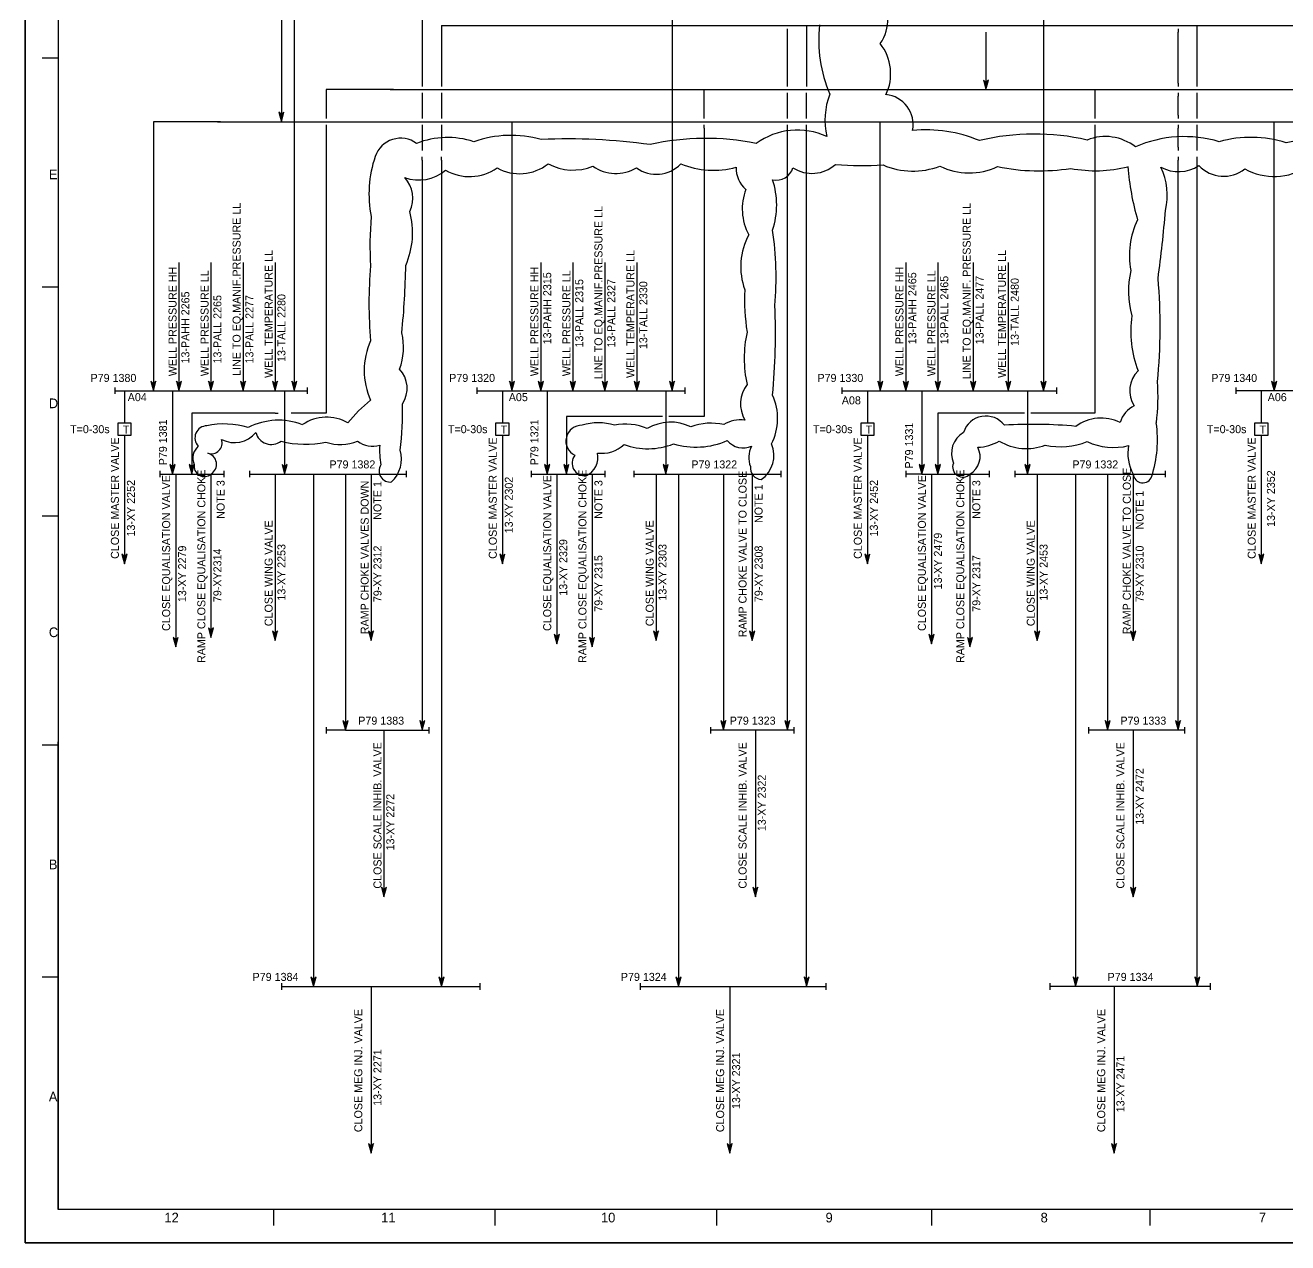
# Model space of a CAD drawing. Extents: x 0 to 841, y 0 to 594.
# Drawn here: x 0 to 394.3, y 0 to 380.1 of the extents above; entities that cross this region are included whole.
import ezdxf

# ---------------------------------------------------------------- set-up
doc = ezdxf.new("R2010")
doc.units = 0
for name, color, linetype in [('01-LIN-025-A', 7, 'Continuous'), ('1', 7, 'Continuous'), ('12', 7, 'Continuous'), ('34', 7, 'Continuous'), ('9', 7, 'Continuous')]:
    doc.layers.add(name, color=color, linetype=linetype)

msp = doc.modelspace()

# ---------------------------------------------------------------- linework, layer by layer
at = {"layer": '01-LIN-025-A'}
for centre, radius, start, end in [((256.04, 381.89), 13.3, 325.5755, 38.2857), ((289.5, 375.29), 41.73, 173.2287, 203.5571), ((255.08, 364.98), 15.18, 334.4648, 38.2156), ((271.96, 350.57), 22.22, 158.7605, 193.6114), ((267.92, 349.12), 9.36, 348.6893, 84.7589), ((241.12, 325.39), 21.99, 65.1174, 125.8498), ((281.17, 303.88), 43.59, 67.3011, 95.3525), ((117.25, 336.4), 8.43, 53.9867, 160.9893), ((131.87, 318.88), 26.19, 71.7313, 111.6714), ((151.74, 310.66), 35.08, 74.4416, 109.4088), ((169.33, 155.74), 188.89, 82.1488, 92.4836), ((212.53, 264.73), 80.05, 78.6788, 102.5468), ((315.18, 273.12), 73.03, 76.9879, 103.6152), ((337.29, 330.06), 15.31, 52.2029, 111.7257), ((361.96, 306.88), 38.45, 73.5217, 113.4381), ((382.73, 309.03), 36.09, 72.2032, 105.8547), ((408.37, 274), 70.92, 81.3173, 101.8873), ((143.21, 327.48), 35.88, 161.029, 191.4146), ((138.74, 347.64), 14.79, 239.482, 305.5517), ((154.39, 348.01), 14.27, 240.3922, 308.5026), ((171.01, 351.22), 16.33, 241.7119, 292.4909), ((184.48, 346.21), 12.39, 234.3736, 301.1641), ((197.09, 344.04), 10.47, 233.6632, 316.5932), ((214.94, 362.01), 27.17, 247.8453, 285.1476), ((230.3, 335.27), 8.27, 176.4518, 230.6528), ((234.54, 337.21), 5.45, 257.6529, 342.86), ((245.68, 344.9), 11.03, 237.4443, 311.7036), ((261.72, 442.1), 105.79, 265.2877, 273.3482), ((277.18, 358.11), 23.54, 246.7583, 290.9502), ((294.81, 354.99), 20.98, 243.9524, 294.9242), ((316.54, 398.76), 64.11, 258.4064, 278.9292), ((334.23, 375.92), 41.23, 259.1725, 284.2302), ((422.39, 341.48), 78.22, 184.0456, 196.4568), ((360.12, 346.02), 11.62, 241.8375, 303.2901), ((337.1, 327.13), 19.55, 345.7698, 26.2483), ((374.24, 343.51), 10.57, 222.8957, 308.6315), ((390.06, 352.33), 19.41, 241.6263, 302.5013), ((122.91, 344.53), 12.73, 249.6556, 310.814), ((111.64, 326.14), 9.41, 333.7476, 43.3139), ((209.87, 324.01), 24.79, 341.4726, 18.5274), ((240.85, 322.76), 16.94, 158.8203, 208.3323), ((208.67, 311.52), 101.02, 174.9693, 183.7137), ((95.58, 315.32), 25.38, 336.3853, 15.1863), ((9.86, 349.09), 347.23, 352.0539, 355.5802), ((137.73, 301.47), 96.76, 354.7314, 8.7139), ((369.97, 308.25), 25.16, 153.9036, 190.7385), ((244.5, 304.75), 21.07, 151.759, 199.9858), ((232.55, 293.3), 125.23, 174.6467, 185.3533), ((-138.11, 309.7), 256.99, 354.2805, 358.9866), ((372.5, 297.16), 27.99, 166.7753, 196.0888), ((183.75, 285.91), 170.67, 354.2691, 5.1013), ((288.12, 294.27), 63.5, 177.0439, 189.0619), ((38.73, 283.54), 195.56, 354.4476, 2.652), ((378.73, 284.46), 33.48, 171.5155, 201.4241), ((98.74, 279.58), 19.39, 339.4042, 13.4431), ((261.98, 276.12), 37.47, 167.4477, 192.5523), ((128.34, 272.32), 22.49, 155.59, 204.41), ((110.62, 266.81), 8.65, 325.8999, 43.4719), ((353.48, 266), 8.6, 133.5965, 213.5203), ((290.44, 264.13), 63.31, 352.5712, 4.2901), ((233.59, 261.86), 10.21, 143.1972, 209.5369), ((217.67, 257.37), 17.3, 332.5508, 24.7848), ((135.3, 228.51), 44.1, 128.4802, 141.5198), ((28.51, 259.04), 89.31, 352.5404, 1.8742), ((349.99, 253.62), 8.48, 115.6676, 162.8052), ((79.13, 235.77), 21.02, 69.1062, 116.8567), ((94.12, 244.55), 13.2, 59.6764, 124.6188), ((223.42, 246.88), 10.03, 82.6827, 121.7182), ((299.97, 250.8), 7.31, 37.3859, 162.4651), ((336.03, 243.85), 13.6, 64.4881, 125.7682), ((56.76, 251.3), 3.76, 90.8575, 223.9027), ((62.12, 229.4), 26.23, 73.3725, 101.9209), ((65.34, 258.33), 8.54, 241.8343, 321.3152), ((76.85, 254.26), 5.01, 194.545, 307.4282), ((173.77, 250.29), 4.94, 88.5866, 243.8502), ((178.94, 238.63), 17.36, 73.1049, 106.8951), ((187.45, 238.57), 17.02, 66.4437, 101.744), ((201.55, 242.05), 14.15, 63.4247, 121.0377), ((214.17, 238.37), 17.5, 76.8425, 111.0479), ((296.92, 246.38), 7.69, 120.6673, 203.0347), ((314.67, 112.83), 142.68, 84.6071, 93.5742), ((316.11, 250.72), 37.47, 342.2605, 8.0105), ((57.1, 245.03), 4.76, 129.8803, 205.3129), ((58.06, 249.75), 3.42, 251.9139, 18.1102), ((87.63, 279.25), 29.98, 255.0587, 282.0409), ((98.36, 263.56), 14.35, 251.8205, 292.2703), ((108.41, 256.17), 7.49, 231.8955, 287.7535), ((135.66, 247.36), 25.02, 176.1455, 190.3955), ((180.06, 256.58), 10.12, 262.126, 313.2749), ((194.46, 269.62), 21.72, 249.8942, 291.4229), ((209.35, 272.97), 24.58, 253.5654, 293.6624), ((224.21, 254.69), 6.55, 220.2785, 293.5377), ((233.49, 245.12), 7.56, 151.8337, 201.8066), ((224.66, 245.75), 9.12, 304.5544, 23.5548), ((296.71, 263.51), 15.19, 272.8198, 299.4689), ((312.64, 264.49), 16.54, 239.2667, 290.8548), ((323.36, 270.73), 22.22, 257.4339, 291.8371), ((339.86, 268.01), 19.71, 245.292, 283.7533), ((357.24, 246.4), 12.93, 168.9994, 209.6445), ((56.18, 243.05), 3.55, 300.8186, 76.6737), ((107.59, 244.67), 9.88, 313.7186, 16.2912), ((174.73, 243.43), 3.97, 142.3154, 275.7939), ((172.71, 245.12), 6.14, 293.2815, 13.5884), ((292.01, 245.41), 6.18, 298.9187, 28.2203), ((55.89, 242.36), 3.16, 168.232, 311.8047), ((113.93, 240.94), 3.45, 146.5511, 278.1438), ((230.17, 241.94), 3.71, 174.2605, 264.8588), ((292.75, 242.19), 3.14, 157.766, 315.8033), ((348.97, 240.2), 2.97, 183.7843, 342.5326)]:
    msp.add_arc(centre, radius, start, end, dxfattribs=at)
at = {"layer": '1'}
for p, q in [((10.33, 582.23), (10.33, 10.38)), ((10.33, 369.8), (5.32, 369.8)), ((10.33, 298.32), (5.32, 298.32)), ((10.33, 226.84), (5.32, 226.84)), ((10.33, 155.36), (5.32, 155.36)), ((10.33, 10.38), (10.33, 156.36)), ((10.33, 82.87), (5.32, 82.87)), ((648.95, 10.38), (10.33, 10.38)), ((77.49, 10.38), (77.49, 5.35)), ((146.65, 10.38), (146.65, 5.35)), ((215.82, 10.38), (215.82, 5.35)), ((282.98, 10.38), (282.98, 5.35)), ((351.14, 10.38), (351.14, 5.35))]:
    msp.add_line(p, q, dxfattribs=at)
at = {"layer": '12'}
for p, q in [((80, 520), (80, 350)), ((84, 410), (84, 266)), ((202, 410), (202, 266)), ((318, 410), (318, 266)), ((124, 400), (124, 362)), ((130, 380), (752, 380)), ((130, 380), (130, 362)), ((238, 361), (238, 379)), ((244, 380), (244, 361)), ((360, 379), (360, 378)), ((366, 361), (366, 380)), ((300, 378), (300, 360)), ((360, 362), (360, 378)), ((115, 360), (94, 360)), ((94, 360), (94, 352)), ((114, 360), (238, 360)), ((124, 362), (124, 361)), ((124, 359), (124, 358)), ((130, 362), (130, 361)), ((130, 359), (130, 358)), ((212, 351), (212, 360)), ((238, 360), (412, 360)), ((238, 351), (238, 359)), ((244, 351), (244, 359)), ((334, 360), (334, 352)), ((360, 362), (360, 361)), ((360, 359), (360, 358)), ((366, 351), (366, 359)), ((124, 358), (124, 352)), ((130, 358), (130, 352)), ((360, 352), (360, 358)), ((94, 352), (94, 351)), ((124, 352), (124, 351)), ((130, 352), (130, 351)), ((334, 352), (334, 351)), ((360, 352), (360, 351)), ((40, 350), (40, 266)), ((61, 350), (40, 350)), ((60, 350), (390, 350)), ((94, 349), (94, 348)), ((94, 348), (94, 259)), ((124, 349), (124, 348)), ((124, 348), (124, 342)), ((130, 349), (130, 348)), ((130, 348), (130, 342)), ((152, 350), (152, 266)), ((212, 348), (212, 349)), ((212, 348), (212, 258)), ((238, 333), (238, 349)), ((244, 334), (244, 349)), ((267, 266), (267, 350)), ((334, 349), (334, 259)), ((360, 349), (360, 348)), ((360, 342), (360, 348)), ((366, 341), (366, 349)), ((389, 350), (389, 350)), ((390, 266), (390, 350)), ((390, 350), (473, 350)), ((124, 342), (124, 341)), ((130, 342), (130, 341)), ((360, 342), (360, 341)), ((124, 338), (124, 339)), ((124, 338), (124, 280)), ((130, 338), (130, 339)), ((130, 338), (130, 88)), ((360, 339), (360, 338)), ((360, 328), (360, 338)), ((366, 327), (366, 339)), ((238, 160), (238, 334)), ((244, 80), (244, 335)), ((360, 160), (360, 328)), ((366, 169), (366, 327)), ((48, 306), (48, 266)), ((58, 306), (58, 266)), ((68, 306), (68, 266)), ((78, 306), (78, 266)), ((161, 306), (161, 266)), ((171, 306), (171, 266)), ((181, 306), (181, 266)), ((191, 306), (191, 266)), ((275, 306), (275, 266)), ((285, 306), (285, 266)), ((296, 306), (296, 266)), ((307, 306), (307, 266)), ((40, 289), (40, 289)), ((124, 280), (124, 160)), ((28, 267), (28, 265)), ((28, 266), (81, 266)), ((31, 266), (31, 256)), ((46, 266), (46, 240)), ((80, 266), (88, 266)), ((81, 266), (81, 240)), ((88, 267), (88, 265)), ((141, 267), (141, 265)), ((141, 266), (197, 266)), ((149, 266), (149, 256)), ((163, 266), (163, 240)), ((196, 266), (206, 266)), ((200, 266), (200, 240)), ((206, 267), (206, 265)), ((255, 267), (255, 265)), ((255, 266), (311, 266)), ((263, 266), (263, 256)), ((280, 266), (280, 240)), ((299, 266), (299, 266)), ((311, 266), (322, 266)), ((313, 266), (313, 240)), ((322, 267), (322, 265)), ((378, 267), (378, 265)), ((380, 266), (378, 266)), ((436, 266), (379, 266)), ((386, 266), (386, 256)), ((56, 259), (52, 259)), ((52, 259), (52, 240)), ((78, 259), (56, 259)), ((78, 259), (79, 259)), ((94, 259), (83, 259)), ((169, 258), (169, 240)), ((173, 258), (169, 258)), ((199, 258), (173, 258)), ((212, 258), (201, 258)), ((285, 259), (285, 240)), ((291, 259), (285, 259)), ((298, 259), (291, 259)), ((312, 259), (298, 259)), ((334, 259), (314, 259)), ((29, 256), (33, 256)), ((29, 252), (29, 256)), ((33, 256), (33, 252)), ((147, 256), (151, 256)), ((147, 252), (147, 256)), ((151, 256), (151, 252)), ((261, 256), (265, 256)), ((261, 252), (261, 256)), ((265, 256), (265, 252)), ((384, 256), (388, 256)), ((384, 252), (384, 256)), ((388, 256), (388, 252)), ((33, 252), (29, 252)), ((31, 252), (31, 212)), ((151, 252), (147, 252)), ((149, 252), (149, 212)), ((265, 252), (261, 252)), ((263, 252), (263, 212)), ((388, 252), (384, 252)), ((386, 252), (386, 212)), ((42, 241), (42, 239)), ((58, 241), (58, 241)), ((62, 241), (62, 239)), ((70, 241), (70, 239)), ((119, 241), (119, 239)), ((158, 241), (158, 239)), ((181, 241), (181, 239)), ((190, 241), (190, 239)), ((236, 241), (236, 239)), ((275, 241), (275, 239)), ((301, 241), (301, 239)), ((309, 241), (309, 239)), ((356, 241), (356, 239)), ((42, 240), (62, 240)), ((47, 240), (47, 186)), ((52, 240), (52, 240)), ((57, 240), (57, 240)), ((58, 240), (58, 193)), ((70, 240), (119, 240)), ((78, 240), (78, 188)), ((90, 240), (90, 80)), ((100, 240), (100, 160)), ((108, 240), (108, 188)), ((158, 240), (181, 240)), ((166, 240), (166, 187)), ((177, 240), (177, 186)), ((190, 240), (236, 240)), ((197, 240), (197, 188)), ((204, 240), (204, 80)), ((218, 240), (218, 160)), ((227, 240), (227, 188)), ((280, 240), (275, 240)), ((280, 240), (301, 240)), ((283, 240), (283, 187)), ((295, 240), (295, 186)), ((309, 240), (356, 240)), ((316, 240), (316, 188)), ((328, 240), (328, 80)), ((338, 240), (338, 160)), ((346, 240), (346, 188)), ((59, 229), (59, 229)), ((58, 193), (58, 189)), ((366, 80), (366, 171)), ((94, 161), (94, 159)), ((100, 160), (94, 160)), ((100, 160), (126, 160)), ((112, 160), (112, 108)), ((126, 161), (126, 159)), ((214, 161), (214, 159)), ((240, 160), (214, 160)), ((228, 160), (228, 108)), ((240, 161), (240, 159)), ((332, 161), (332, 159)), ((362, 160), (332, 160)), ((346, 160), (346, 108)), ((362, 161), (362, 159)), ((130, 88), (130, 80)), ((80, 81), (80, 79)), ((80, 80), (142, 80)), ((108, 80), (108, 28)), ((142, 81), (142, 79)), ((192, 81), (192, 79)), ((192, 80), (250, 80)), ((220, 80), (220, 28)), ((250, 81), (250, 79)), ((320, 81), (320, 79)), ((370, 80), (320, 80)), ((340, 80), (340, 28)), ((370, 81), (370, 79))]:
    msp.add_line(p, q, dxfattribs=at)
msp.add_lwpolyline([(0, 594), (841, 594), (841, 0), (0, 0)], close=True, dxfattribs=at)
at = {"layer": '34'}
for p, q in [((300, 362.2), (299.2, 363)), ((299.2, 363), (300, 360)), ((300, 360), (300.8, 363)), ((300.8, 363), (300, 362.2)), ((300, 362), (299.4, 362.6)), ((299.4, 362.6), (300, 360.4)), ((300, 361.8), (299.6, 362.2)), ((299.6, 362.2), (300, 360.8)), ((300, 361.6), (299.8, 361.8)), ((299.8, 361.8), (300, 361.2)), ((300, 360.4), (300.6, 362.6)), ((300.6, 362.6), (300, 362)), ((300, 360.8), (300.4, 362.2)), ((300.4, 362.2), (300, 361.8)), ((300, 361.2), (300.2, 361.8)), ((300.2, 361.8), (300, 361.6)), ((80, 352.2), (79.2, 353)), ((79.2, 353), (80, 350)), ((80, 352), (79.4, 352.6)), ((79.4, 352.6), (80, 350.4)), ((80, 351.8), (79.6, 352.2)), ((79.6, 352.2), (80, 350.8)), ((80, 351.6), (79.8, 351.8)), ((79.8, 351.8), (80, 351.2)), ((80, 350), (80.8, 353)), ((80.8, 353), (80, 352.2)), ((80, 350.4), (80.6, 352.6)), ((80.6, 352.6), (80, 352)), ((80, 350.8), (80.4, 352.2)), ((80.4, 352.2), (80, 351.8)), ((80, 351.2), (80.2, 351.8)), ((80.2, 351.8), (80, 351.6)), ((40, 268.2), (39.2, 269)), ((39.2, 269), (40, 266)), ((40, 268), (39.4, 268.6)), ((39.4, 268.6), (40, 266.4)), ((40, 267.8), (39.6, 268.2)), ((39.6, 268.2), (40, 266.8)), ((40, 266), (40.8, 269)), ((40.8, 269), (40, 268.2)), ((40, 266.4), (40.6, 268.6)), ((40.6, 268.6), (40, 268)), ((40, 266.8), (40.4, 268.2)), ((40.4, 268.2), (40, 267.8)), ((48, 268.2), (47.2, 269)), ((47.2, 269), (48, 266)), ((48, 268), (47.4, 268.6)), ((47.4, 268.6), (48, 266.4)), ((48, 267.8), (47.6, 268.2)), ((47.6, 268.2), (48, 266.8)), ((48, 266), (48.8, 269)), ((48.8, 269), (48, 268.2)), ((48, 266.4), (48.6, 268.6)), ((48.6, 268.6), (48, 268)), ((48, 266.8), (48.4, 268.2)), ((48.4, 268.2), (48, 267.8)), ((58, 268.2), (57.2, 269)), ((57.2, 269), (58, 266)), ((58, 268), (57.4, 268.6)), ((57.4, 268.6), (58, 266.4)), ((58, 267.8), (57.6, 268.2)), ((57.6, 268.2), (58, 266.8)), ((58, 266), (58.8, 269)), ((58.8, 269), (58, 268.2)), ((58, 266.4), (58.6, 268.6)), ((58.6, 268.6), (58, 268)), ((58, 266.8), (58.4, 268.2)), ((58.4, 268.2), (58, 267.8)), ((68, 268.2), (67.2, 269)), ((67.2, 269), (68, 266)), ((68, 268), (67.4, 268.6)), ((67.4, 268.6), (68, 266.4)), ((68, 267.8), (67.6, 268.2)), ((67.6, 268.2), (68, 266.8)), ((68, 266), (68.8, 269)), ((68.8, 269), (68, 268.2)), ((68, 266.4), (68.6, 268.6)), ((68.6, 268.6), (68, 268)), ((68, 266.8), (68.4, 268.2)), ((68.4, 268.2), (68, 267.8)), ((78, 268.2), (77.2, 269)), ((77.2, 269), (78, 266)), ((78, 268), (77.4, 268.6)), ((77.4, 268.6), (78, 266.4)), ((78, 267.8), (77.6, 268.2)), ((77.6, 268.2), (78, 266.8)), ((78, 266), (78.8, 269)), ((78.8, 269), (78, 268.2)), ((78, 266.4), (78.6, 268.6)), ((78.6, 268.6), (78, 268)), ((78, 266.8), (78.4, 268.2)), ((78.4, 268.2), (78, 267.8)), ((84, 268.2), (83.2, 269)), ((83.2, 269), (84, 266)), ((84, 268), (83.4, 268.6)), ((83.4, 268.6), (84, 266.4)), ((84, 267.8), (83.6, 268.2)), ((83.6, 268.2), (84, 266.8)), ((84, 266), (84.8, 269)), ((84.8, 269), (84, 268.2)), ((84, 266.4), (84.6, 268.6)), ((84.6, 268.6), (84, 268)), ((84, 266.8), (84.4, 268.2)), ((84.4, 268.2), (84, 267.8)), ((152, 268.2), (151.2, 269)), ((151.2, 269), (152, 266)), ((152, 268), (151.4, 268.6)), ((151.4, 268.6), (152, 266.4)), ((152, 267.8), (151.6, 268.2)), ((151.6, 268.2), (152, 266.8)), ((152, 266), (152.8, 269)), ((152.8, 269), (152, 268.2)), ((152, 266.4), (152.6, 268.6)), ((152.6, 268.6), (152, 268)), ((152, 266.8), (152.4, 268.2)), ((152.4, 268.2), (152, 267.8)), ((161, 268.2), (160.2, 269)), ((160.2, 269), (161, 266)), ((161, 268), (160.4, 268.6)), ((160.4, 268.6), (161, 266.4)), ((161, 267.8), (160.6, 268.2)), ((160.6, 268.2), (161, 266.8)), ((161, 266), (161.8, 269)), ((161.8, 269), (161, 268.2)), ((161, 266.4), (161.6, 268.6)), ((161.6, 268.6), (161, 268)), ((161, 266.8), (161.4, 268.2)), ((161.4, 268.2), (161, 267.8)), ((171, 268.2), (170.2, 269)), ((170.2, 269), (171, 266)), ((171, 268), (170.4, 268.6)), ((170.4, 268.6), (171, 266.4)), ((171, 267.8), (170.6, 268.2)), ((170.6, 268.2), (171, 266.8)), ((171, 266), (171.8, 269)), ((171.8, 269), (171, 268.2)), ((171, 266.4), (171.6, 268.6)), ((171.6, 268.6), (171, 268)), ((171, 266.8), (171.4, 268.2)), ((171.4, 268.2), (171, 267.8)), ((181, 268.2), (180.2, 269)), ((180.2, 269), (181, 266)), ((181, 268), (180.4, 268.6)), ((180.4, 268.6), (181, 266.4)), ((181, 267.8), (180.6, 268.2)), ((180.6, 268.2), (181, 266.8)), ((181, 266), (181.8, 269)), ((181.8, 269), (181, 268.2)), ((181, 266.4), (181.6, 268.6)), ((181.6, 268.6), (181, 268)), ((181, 266.8), (181.4, 268.2)), ((181.4, 268.2), (181, 267.8)), ((191, 268.2), (190.2, 269)), ((190.2, 269), (191, 266)), ((191, 268), (190.4, 268.6)), ((190.4, 268.6), (191, 266.4)), ((191, 267.8), (190.6, 268.2)), ((190.6, 268.2), (191, 266.8)), ((191, 266), (191.8, 269)), ((191.8, 269), (191, 268.2)), ((191, 266.4), (191.6, 268.6)), ((191.6, 268.6), (191, 268)), ((191, 266.8), (191.4, 268.2)), ((191.4, 268.2), (191, 267.8)), ((202, 268.2), (201.2, 269)), ((201.2, 269), (202, 266)), ((202, 268), (201.4, 268.6)), ((201.4, 268.6), (202, 266.4)), ((202, 267.8), (201.6, 268.2)), ((201.6, 268.2), (202, 266.8)), ((202, 266), (202.8, 269)), ((202.8, 269), (202, 268.2)), ((202, 266.4), (202.6, 268.6)), ((202.6, 268.6), (202, 268)), ((202, 266.8), (202.4, 268.2)), ((202.4, 268.2), (202, 267.8)), ((267, 268.2), (266.2, 269)), ((266.2, 269), (267, 266)), ((267, 268), (266.4, 268.6)), ((266.4, 268.6), (267, 266.4)), ((267, 267.8), (266.6, 268.2)), ((266.6, 268.2), (267, 266.8)), ((267, 266), (267.8, 269)), ((267.8, 269), (267, 268.2)), ((267, 266.4), (267.6, 268.6)), ((267.6, 268.6), (267, 268)), ((267, 266.8), (267.4, 268.2)), ((267.4, 268.2), (267, 267.8)), ((275, 268.2), (274.2, 269)), ((274.2, 269), (275, 266)), ((275, 268), (274.4, 268.6)), ((274.4, 268.6), (275, 266.4)), ((275, 267.8), (274.6, 268.2)), ((274.6, 268.2), (275, 266.8)), ((275, 266), (275.8, 269)), ((275.8, 269), (275, 268.2)), ((275, 266.4), (275.6, 268.6)), ((275.6, 268.6), (275, 268)), ((275, 266.8), (275.4, 268.2)), ((275.4, 268.2), (275, 267.8)), ((285, 268.2), (284.2, 269)), ((284.2, 269), (285, 266)), ((285, 268), (284.4, 268.6)), ((284.4, 268.6), (285, 266.4)), ((285, 267.8), (284.6, 268.2)), ((284.6, 268.2), (285, 266.8)), ((285, 266), (285.8, 269)), ((285.8, 269), (285, 268.2)), ((285, 266.4), (285.6, 268.6)), ((285.6, 268.6), (285, 268)), ((285, 266.8), (285.4, 268.2)), ((285.4, 268.2), (285, 267.8)), ((296, 268.2), (295.2, 269)), ((295.2, 269), (296, 266)), ((296, 268), (295.4, 268.6)), ((295.4, 268.6), (296, 266.4)), ((296, 267.8), (295.6, 268.2)), ((295.6, 268.2), (296, 266.8)), ((296, 266), (296.8, 269)), ((296.8, 269), (296, 268.2)), ((296, 266.4), (296.6, 268.6)), ((296.6, 268.6), (296, 268)), ((296, 266.8), (296.4, 268.2)), ((296.4, 268.2), (296, 267.8)), ((307, 268.2), (306.2, 269)), ((306.2, 269), (307, 266)), ((307, 268), (306.4, 268.6)), ((306.4, 268.6), (307, 266.4)), ((307, 267.8), (306.6, 268.2)), ((306.6, 268.2), (307, 266.8)), ((307, 266), (307.8, 269)), ((307.8, 269), (307, 268.2)), ((307, 266.4), (307.6, 268.6)), ((307.6, 268.6), (307, 268)), ((307, 266.8), (307.4, 268.2)), ((307.4, 268.2), (307, 267.8)), ((318, 268.2), (317.2, 269)), ((317.2, 269), (318, 266)), ((318, 268), (317.4, 268.6)), ((317.4, 268.6), (318, 266.4)), ((318, 267.8), (317.6, 268.2)), ((317.6, 268.2), (318, 266.8)), ((318, 266), (318.8, 269)), ((318.8, 269), (318, 268.2)), ((318, 266.4), (318.6, 268.6)), ((318.6, 268.6), (318, 268)), ((318, 266.8), (318.4, 268.2)), ((318.4, 268.2), (318, 267.8)), ((390, 268.2), (389.2, 269)), ((389.2, 269), (390, 266)), ((390, 268), (389.4, 268.6)), ((389.4, 268.6), (390, 266.4)), ((390, 267.8), (389.6, 268.2)), ((389.6, 268.2), (390, 266.8)), ((390, 266), (390.8, 269)), ((390.8, 269), (390, 268.2)), ((390, 266.4), (390.6, 268.6)), ((390.6, 268.6), (390, 268)), ((390, 266.8), (390.4, 268.2)), ((390.4, 268.2), (390, 267.8)), ((40, 267.6), (39.8, 267.8)), ((39.8, 267.8), (40, 267.2)), ((40, 267.2), (40.2, 267.8)), ((40.2, 267.8), (40, 267.6)), ((48, 267.6), (47.8, 267.8)), ((47.8, 267.8), (48, 267.2)), ((48, 267.2), (48.2, 267.8)), ((48.2, 267.8), (48, 267.6)), ((58, 267.6), (57.8, 267.8)), ((57.8, 267.8), (58, 267.2)), ((58, 267.2), (58.2, 267.8)), ((58.2, 267.8), (58, 267.6)), ((68, 267.6), (67.8, 267.8)), ((67.8, 267.8), (68, 267.2)), ((68, 267.2), (68.2, 267.8)), ((68.2, 267.8), (68, 267.6)), ((78, 267.6), (77.8, 267.8)), ((77.8, 267.8), (78, 267.2)), ((78, 267.2), (78.2, 267.8)), ((78.2, 267.8), (78, 267.6)), ((84, 267.6), (83.8, 267.8)), ((83.8, 267.8), (84, 267.2)), ((84, 267.2), (84.2, 267.8)), ((84.2, 267.8), (84, 267.6)), ((152, 267.6), (151.8, 267.8)), ((151.8, 267.8), (152, 267.2)), ((152, 267.2), (152.2, 267.8)), ((152.2, 267.8), (152, 267.6)), ((161, 267.6), (160.8, 267.8)), ((160.8, 267.8), (161, 267.2)), ((161, 267.2), (161.2, 267.8)), ((161.2, 267.8), (161, 267.6)), ((171, 267.6), (170.8, 267.8)), ((170.8, 267.8), (171, 267.2)), ((171, 267.2), (171.2, 267.8)), ((171.2, 267.8), (171, 267.6)), ((181, 267.6), (180.8, 267.8)), ((180.8, 267.8), (181, 267.2)), ((181, 267.2), (181.2, 267.8)), ((181.2, 267.8), (181, 267.6)), ((191, 267.6), (190.8, 267.8)), ((190.8, 267.8), (191, 267.2)), ((191, 267.2), (191.2, 267.8)), ((191.2, 267.8), (191, 267.6)), ((202, 267.6), (201.8, 267.8)), ((201.8, 267.8), (202, 267.2)), ((202, 267.2), (202.2, 267.8)), ((202.2, 267.8), (202, 267.6)), ((267, 267.6), (266.8, 267.8)), ((266.8, 267.8), (267, 267.2)), ((267, 267.2), (267.2, 267.8)), ((267.2, 267.8), (267, 267.6)), ((275, 267.6), (274.8, 267.8)), ((274.8, 267.8), (275, 267.2)), ((275, 267.2), (275.2, 267.8)), ((275.2, 267.8), (275, 267.6)), ((285, 267.6), (284.8, 267.8)), ((284.8, 267.8), (285, 267.2)), ((285, 267.2), (285.2, 267.8)), ((285.2, 267.8), (285, 267.6)), ((296, 267.6), (295.8, 267.8)), ((295.8, 267.8), (296, 267.2)), ((296, 267.2), (296.2, 267.8)), ((296.2, 267.8), (296, 267.6)), ((307, 267.6), (306.8, 267.8)), ((306.8, 267.8), (307, 267.2)), ((307, 267.2), (307.2, 267.8)), ((307.2, 267.8), (307, 267.6)), ((318, 267.6), (317.8, 267.8)), ((317.8, 267.8), (318, 267.2)), ((318, 267.2), (318.2, 267.8)), ((318.2, 267.8), (318, 267.6)), ((390, 267.6), (389.8, 267.8)), ((389.8, 267.8), (390, 267.2)), ((390, 267.2), (390.2, 267.8)), ((390.2, 267.8), (390, 267.6)), ((46, 242.2), (45.2, 243)), ((45.2, 243), (46, 240)), ((46, 242), (45.4, 242.6)), ((45.4, 242.6), (46, 240.4)), ((46, 241.8), (45.6, 242.2)), ((45.6, 242.2), (46, 240.8)), ((46, 241.6), (45.8, 241.8)), ((45.8, 241.8), (46, 241.2)), ((46, 240), (46.8, 243)), ((46.8, 243), (46, 242.2)), ((46, 240.4), (46.6, 242.6)), ((46.6, 242.6), (46, 242)), ((46, 240.8), (46.4, 242.2)), ((46.4, 242.2), (46, 241.8)), ((46, 241.2), (46.2, 241.8)), ((46.2, 241.8), (46, 241.6)), ((52, 242.2), (51.2, 243)), ((51.2, 243), (52, 240)), ((52, 242), (51.4, 242.6)), ((51.4, 242.6), (52, 240.4)), ((52, 241.8), (51.6, 242.2)), ((51.6, 242.2), (52, 240.8)), ((52, 241.6), (51.8, 241.8)), ((51.8, 241.8), (52, 241.2)), ((52, 240), (52.8, 243)), ((52.8, 243), (52, 242.2)), ((52, 240.4), (52.6, 242.6)), ((52.6, 242.6), (52, 242)), ((52, 240.8), (52.4, 242.2)), ((52.4, 242.2), (52, 241.8)), ((52, 241.2), (52.2, 241.8)), ((52.2, 241.8), (52, 241.6)), ((81, 242.2), (80.2, 243)), ((80.2, 243), (81, 240)), ((81, 242), (80.4, 242.6)), ((80.4, 242.6), (81, 240.4)), ((81, 241.8), (80.6, 242.2)), ((80.6, 242.2), (81, 240.8)), ((81, 241.6), (80.8, 241.8)), ((80.8, 241.8), (81, 241.2)), ((81, 240), (81.8, 243)), ((81.8, 243), (81, 242.2)), ((81, 240.4), (81.6, 242.6)), ((81.6, 242.6), (81, 242)), ((81, 240.8), (81.4, 242.2)), ((81.4, 242.2), (81, 241.8)), ((81, 241.2), (81.2, 241.8)), ((81.2, 241.8), (81, 241.6)), ((163, 242.2), (162.2, 243)), ((162.2, 243), (163, 240)), ((163, 242), (162.4, 242.6)), ((162.4, 242.6), (163, 240.4)), ((163, 241.8), (162.6, 242.2)), ((162.6, 242.2), (163, 240.8)), ((163, 241.6), (162.8, 241.8)), ((162.8, 241.8), (163, 241.2)), ((163, 240), (163.8, 243)), ((163.8, 243), (163, 242.2)), ((163, 240.4), (163.6, 242.6)), ((163.6, 242.6), (163, 242)), ((163, 240.8), (163.4, 242.2)), ((163.4, 242.2), (163, 241.8)), ((163, 241.2), (163.2, 241.8)), ((163.2, 241.8), (163, 241.6)), ((169, 242.2), (168.2, 243)), ((168.2, 243), (169, 240)), ((169, 242), (168.4, 242.6)), ((168.4, 242.6), (169, 240.4)), ((169, 241.8), (168.6, 242.2)), ((168.6, 242.2), (169, 240.8)), ((169, 241.6), (168.8, 241.8)), ((168.8, 241.8), (169, 241.2)), ((169, 240), (169.8, 243)), ((169.8, 243), (169, 242.2)), ((169, 240.4), (169.6, 242.6)), ((169.6, 242.6), (169, 242)), ((169, 240.8), (169.4, 242.2)), ((169.4, 242.2), (169, 241.8)), ((169, 241.2), (169.2, 241.8)), ((169.2, 241.8), (169, 241.6)), ((200, 242.2), (199.2, 243)), ((199.2, 243), (200, 240)), ((200, 242), (199.4, 242.6)), ((199.4, 242.6), (200, 240.4)), ((200, 241.8), (199.6, 242.2)), ((199.6, 242.2), (200, 240.8)), ((200, 241.6), (199.8, 241.8)), ((199.8, 241.8), (200, 241.2)), ((200, 240), (200.8, 243)), ((200.8, 243), (200, 242.2)), ((200, 240.4), (200.6, 242.6)), ((200.6, 242.6), (200, 242)), ((200, 240.8), (200.4, 242.2)), ((200.4, 242.2), (200, 241.8)), ((200, 241.2), (200.2, 241.8)), ((200.2, 241.8), (200, 241.6)), ((280, 242.2), (279.2, 243)), ((279.2, 243), (280, 240)), ((280, 242), (279.4, 242.6)), ((279.4, 242.6), (280, 240.4)), ((280, 241.8), (279.6, 242.2)), ((279.6, 242.2), (280, 240.8)), ((280, 241.6), (279.8, 241.8)), ((279.8, 241.8), (280, 241.2)), ((280, 240), (280.8, 243)), ((280.8, 243), (280, 242.2)), ((280, 240.4), (280.6, 242.6)), ((280.6, 242.6), (280, 242)), ((280, 240.8), (280.4, 242.2)), ((280.4, 242.2), (280, 241.8)), ((280, 241.2), (280.2, 241.8)), ((280.2, 241.8), (280, 241.6)), ((285, 242.2), (284.2, 243)), ((284.2, 243), (285, 240)), ((285, 242), (284.4, 242.6)), ((284.4, 242.6), (285, 240.4)), ((285, 241.8), (284.6, 242.2)), ((284.6, 242.2), (285, 240.8)), ((285, 241.6), (284.8, 241.8)), ((284.8, 241.8), (285, 241.2)), ((285, 240), (285.8, 243)), ((285.8, 243), (285, 242.2)), ((285, 240.4), (285.6, 242.6)), ((285.6, 242.6), (285, 242)), ((285, 240.8), (285.4, 242.2)), ((285.4, 242.2), (285, 241.8)), ((285, 241.2), (285.2, 241.8)), ((285.2, 241.8), (285, 241.6)), ((313, 242.2), (312.2, 243)), ((312.2, 243), (313, 240)), ((313, 242), (312.4, 242.6)), ((312.4, 242.6), (313, 240.4)), ((313, 241.8), (312.6, 242.2)), ((312.6, 242.2), (313, 240.8)), ((313, 241.6), (312.8, 241.8)), ((312.8, 241.8), (313, 241.2)), ((313, 240), (313.8, 243)), ((313.8, 243), (313, 242.2)), ((313, 240.4), (313.6, 242.6)), ((313.6, 242.6), (313, 242)), ((313, 240.8), (313.4, 242.2)), ((313.4, 242.2), (313, 241.8)), ((313, 241.2), (313.2, 241.8)), ((313.2, 241.8), (313, 241.6)), ((31, 214.2), (30.2, 215)), ((30.2, 215), (31, 212)), ((31, 214), (30.4, 214.6)), ((30.4, 214.6), (31, 212.4)), ((31, 213.8), (30.6, 214.2)), ((30.6, 214.2), (31, 212.8)), ((31, 213.6), (30.8, 213.8)), ((30.8, 213.8), (31, 213.2)), ((31, 212), (31.8, 215)), ((31.8, 215), (31, 214.2)), ((31, 212.4), (31.6, 214.6)), ((31.6, 214.6), (31, 214)), ((31, 212.8), (31.4, 214.2)), ((31.4, 214.2), (31, 213.8)), ((31, 213.2), (31.2, 213.8)), ((31.2, 213.8), (31, 213.6)), ((149, 214.2), (148.2, 215)), ((148.2, 215), (149, 212)), ((149, 214), (148.4, 214.6)), ((148.4, 214.6), (149, 212.4)), ((149, 213.8), (148.6, 214.2)), ((148.6, 214.2), (149, 212.8)), ((149, 213.6), (148.8, 213.8)), ((148.8, 213.8), (149, 213.2)), ((149, 212), (149.8, 215)), ((149.8, 215), (149, 214.2)), ((149, 212.4), (149.6, 214.6)), ((149.6, 214.6), (149, 214)), ((149, 212.8), (149.4, 214.2)), ((149.4, 214.2), (149, 213.8)), ((149, 213.2), (149.2, 213.8)), ((149.2, 213.8), (149, 213.6)), ((263, 214.2), (262.2, 215)), ((262.2, 215), (263, 212)), ((263, 214), (262.4, 214.6)), ((262.4, 214.6), (263, 212.4)), ((263, 213.8), (262.6, 214.2)), ((262.6, 214.2), (263, 212.8)), ((263, 213.6), (262.8, 213.8)), ((262.8, 213.8), (263, 213.2)), ((263, 212), (263.8, 215)), ((263.8, 215), (263, 214.2)), ((263, 212.4), (263.6, 214.6)), ((263.6, 214.6), (263, 214)), ((263, 212.8), (263.4, 214.2)), ((263.4, 214.2), (263, 213.8)), ((263, 213.2), (263.2, 213.8)), ((263.2, 213.8), (263, 213.6)), ((386, 214.2), (385.2, 215)), ((385.2, 215), (386, 212)), ((386, 214), (385.4, 214.6)), ((385.4, 214.6), (386, 212.4)), ((386, 213.8), (385.6, 214.2)), ((385.6, 214.2), (386, 212.8)), ((386, 213.6), (385.8, 213.8)), ((385.8, 213.8), (386, 213.2)), ((386, 212), (386.8, 215)), ((386.8, 215), (386, 214.2)), ((386, 212.4), (386.6, 214.6)), ((386.6, 214.6), (386, 214)), ((386, 212.8), (386.4, 214.2)), ((386.4, 214.2), (386, 213.8)), ((386, 213.2), (386.2, 213.8)), ((386.2, 213.8), (386, 213.6)), ((58, 191.2), (57.2, 192)), ((57.2, 192), (58, 189)), ((58, 191), (57.4, 191.6)), ((57.4, 191.6), (58, 189.4)), ((58, 190.8), (57.6, 191.2)), ((57.6, 191.2), (58, 189.8)), ((58, 190.6), (57.8, 190.8)), ((57.8, 190.8), (58, 190.2)), ((58, 189), (58.8, 192)), ((58.8, 192), (58, 191.2)), ((58, 189.4), (58.6, 191.6)), ((58.6, 191.6), (58, 191)), ((58, 189.8), (58.4, 191.2)), ((58.4, 191.2), (58, 190.8)), ((58, 190.2), (58.2, 190.8)), ((58.2, 190.8), (58, 190.6)), ((78, 190.2), (77.2, 191)), ((77.2, 191), (78, 188)), ((78, 190), (77.4, 190.6)), ((77.4, 190.6), (78, 188.4)), ((78, 189.8), (77.6, 190.2)), ((77.6, 190.2), (78, 188.8)), ((78, 189.6), (77.8, 189.8)), ((77.8, 189.8), (78, 189.2)), ((78, 188), (78.8, 191)), ((78.8, 191), (78, 190.2)), ((78, 188.4), (78.6, 190.6)), ((78.6, 190.6), (78, 190)), ((78, 188.8), (78.4, 190.2)), ((78.4, 190.2), (78, 189.8)), ((78, 189.2), (78.2, 189.8)), ((78.2, 189.8), (78, 189.6)), ((108, 190.2), (107.2, 191)), ((107.2, 191), (108, 188)), ((108, 190), (107.4, 190.6)), ((107.4, 190.6), (108, 188.4)), ((108, 189.8), (107.6, 190.2)), ((107.6, 190.2), (108, 188.8)), ((108, 189.6), (107.8, 189.8)), ((107.8, 189.8), (108, 189.2)), ((108, 188), (108.8, 191)), ((108.8, 191), (108, 190.2)), ((108, 188.4), (108.6, 190.6)), ((108.6, 190.6), (108, 190)), ((108, 188.8), (108.4, 190.2)), ((108.4, 190.2), (108, 189.8)), ((108, 189.2), (108.2, 189.8)), ((108.2, 189.8), (108, 189.6)), ((166, 189.2), (165.2, 190)), ((165.2, 190), (166, 187)), ((166, 189), (165.4, 189.6)), ((165.4, 189.6), (166, 187.4)), ((166, 187), (166.8, 190)), ((166.8, 190), (166, 189.2)), ((166, 187.4), (166.6, 189.6)), ((166.6, 189.6), (166, 189)), ((197, 190.2), (196.2, 191)), ((196.2, 191), (197, 188)), ((197, 190), (196.4, 190.6)), ((196.4, 190.6), (197, 188.4)), ((197, 189.8), (196.6, 190.2)), ((196.6, 190.2), (197, 188.8)), ((197, 189.6), (196.8, 189.8)), ((196.8, 189.8), (197, 189.2)), ((197, 188), (197.8, 191)), ((197.8, 191), (197, 190.2)), ((197, 188.4), (197.6, 190.6)), ((197.6, 190.6), (197, 190)), ((197, 188.8), (197.4, 190.2)), ((197.4, 190.2), (197, 189.8)), ((197, 189.2), (197.2, 189.8)), ((197.2, 189.8), (197, 189.6)), ((227, 190.2), (226.2, 191)), ((226.2, 191), (227, 188)), ((227, 190), (226.4, 190.6)), ((226.4, 190.6), (227, 188.4)), ((227, 189.8), (226.6, 190.2)), ((226.6, 190.2), (227, 188.8)), ((227, 189.6), (226.8, 189.8)), ((226.8, 189.8), (227, 189.2)), ((227, 188), (227.8, 191)), ((227.8, 191), (227, 190.2)), ((227, 188.4), (227.6, 190.6)), ((227.6, 190.6), (227, 190)), ((227, 188.8), (227.4, 190.2)), ((227.4, 190.2), (227, 189.8)), ((227, 189.2), (227.2, 189.8)), ((227.2, 189.8), (227, 189.6)), ((283, 189.2), (282.2, 190)), ((282.2, 190), (283, 187)), ((283, 189), (282.4, 189.6)), ((282.4, 189.6), (283, 187.4)), ((283, 187), (283.8, 190)), ((283.8, 190), (283, 189.2)), ((283, 187.4), (283.6, 189.6)), ((283.6, 189.6), (283, 189)), ((316, 190.2), (315.2, 191)), ((315.2, 191), (316, 188)), ((316, 190), (315.4, 190.6)), ((315.4, 190.6), (316, 188.4)), ((316, 189.8), (315.6, 190.2)), ((315.6, 190.2), (316, 188.8)), ((316, 189.6), (315.8, 189.8)), ((315.8, 189.8), (316, 189.2)), ((316, 188), (316.8, 191)), ((316.8, 191), (316, 190.2)), ((316, 188.4), (316.6, 190.6)), ((316.6, 190.6), (316, 190)), ((316, 188.8), (316.4, 190.2)), ((316.4, 190.2), (316, 189.8)), ((316, 189.2), (316.2, 189.8)), ((316.2, 189.8), (316, 189.6)), ((346, 190.2), (345.2, 191)), ((345.2, 191), (346, 188)), ((346, 190), (345.4, 190.6)), ((345.4, 190.6), (346, 188.4)), ((346, 189.8), (345.6, 190.2)), ((345.6, 190.2), (346, 188.8)), ((346, 189.6), (345.8, 189.8)), ((345.8, 189.8), (346, 189.2)), ((346, 188), (346.8, 191)), ((346.8, 191), (346, 190.2)), ((346, 188.4), (346.6, 190.6)), ((346.6, 190.6), (346, 190)), ((346, 188.8), (346.4, 190.2)), ((346.4, 190.2), (346, 189.8)), ((346, 189.2), (346.2, 189.8)), ((346.2, 189.8), (346, 189.6)), ((47, 188.2), (46.2, 189)), ((46.2, 189), (47, 186)), ((47, 188), (46.4, 188.6)), ((46.4, 188.6), (47, 186.4)), ((47, 187.8), (46.6, 188.2)), ((46.6, 188.2), (47, 186.8)), ((47, 187.6), (46.8, 187.8)), ((46.8, 187.8), (47, 187.2)), ((47, 186), (47.8, 189)), ((47.8, 189), (47, 188.2)), ((47, 186.4), (47.6, 188.6)), ((47.6, 188.6), (47, 188)), ((47, 186.8), (47.4, 188.2)), ((47.4, 188.2), (47, 187.8)), ((47, 187.2), (47.2, 187.8)), ((47.2, 187.8), (47, 187.6)), ((166, 188.8), (165.6, 189.2)), ((165.6, 189.2), (166, 187.8)), ((166, 188.6), (165.8, 188.8)), ((165.8, 188.8), (166, 188.2)), ((166, 187.8), (166.4, 189.2)), ((166.4, 189.2), (166, 188.8)), ((166, 188.2), (166.2, 188.8)), ((166.2, 188.8), (166, 188.6)), ((177, 188.2), (176.2, 189)), ((176.2, 189), (177, 186)), ((177, 188), (176.4, 188.6)), ((176.4, 188.6), (177, 186.4)), ((177, 187.8), (176.6, 188.2)), ((176.6, 188.2), (177, 186.8)), ((177, 187.6), (176.8, 187.8)), ((176.8, 187.8), (177, 187.2)), ((177, 186), (177.8, 189)), ((177.8, 189), (177, 188.2)), ((177, 186.4), (177.6, 188.6)), ((177.6, 188.6), (177, 188)), ((177, 186.8), (177.4, 188.2)), ((177.4, 188.2), (177, 187.8)), ((177, 187.2), (177.2, 187.8)), ((177.2, 187.8), (177, 187.6)), ((283, 188.8), (282.6, 189.2)), ((282.6, 189.2), (283, 187.8)), ((283, 188.6), (282.8, 188.8)), ((282.8, 188.8), (283, 188.2)), ((283, 187.8), (283.4, 189.2)), ((283.4, 189.2), (283, 188.8)), ((283, 188.2), (283.2, 188.8)), ((283.2, 188.8), (283, 188.6)), ((295, 188.2), (294.2, 189)), ((294.2, 189), (295, 186)), ((295, 188), (294.4, 188.6)), ((294.4, 188.6), (295, 186.4)), ((295, 187.8), (294.6, 188.2)), ((294.6, 188.2), (295, 186.8)), ((295, 187.6), (294.8, 187.8)), ((294.8, 187.8), (295, 187.2)), ((295, 186), (295.8, 189)), ((295.8, 189), (295, 188.2)), ((295, 186.4), (295.6, 188.6)), ((295.6, 188.6), (295, 188)), ((295, 186.8), (295.4, 188.2)), ((295.4, 188.2), (295, 187.8)), ((295, 187.2), (295.2, 187.8)), ((295.2, 187.8), (295, 187.6)), ((100, 162.2), (99.2, 163)), ((99.2, 163), (100, 160)), ((100, 162), (99.4, 162.6)), ((99.4, 162.6), (100, 160.4)), ((100, 161.8), (99.6, 162.2)), ((99.6, 162.2), (100, 160.8)), ((100, 161.6), (99.8, 161.8)), ((99.8, 161.8), (100, 161.2)), ((100, 160), (100.8, 163)), ((100.8, 163), (100, 162.2)), ((100, 160.4), (100.6, 162.6)), ((100.6, 162.6), (100, 162)), ((100, 160.8), (100.4, 162.2)), ((100.4, 162.2), (100, 161.8)), ((100, 161.2), (100.2, 161.8)), ((100.2, 161.8), (100, 161.6)), ((124, 162.2), (123.2, 163)), ((123.2, 163), (124, 160)), ((124, 162), (123.4, 162.6)), ((123.4, 162.6), (124, 160.4)), ((124, 161.8), (123.6, 162.2)), ((123.6, 162.2), (124, 160.8)), ((124, 161.6), (123.8, 161.8)), ((123.8, 161.8), (124, 161.2)), ((124, 160), (124.8, 163)), ((124.8, 163), (124, 162.2)), ((124, 160.4), (124.6, 162.6)), ((124.6, 162.6), (124, 162)), ((124, 160.8), (124.4, 162.2)), ((124.4, 162.2), (124, 161.8)), ((124, 161.2), (124.2, 161.8)), ((124.2, 161.8), (124, 161.6)), ((218, 162.2), (217.2, 163)), ((217.2, 163), (218, 160)), ((218, 162), (217.4, 162.6)), ((217.4, 162.6), (218, 160.4)), ((218, 161.8), (217.6, 162.2)), ((217.6, 162.2), (218, 160.8)), ((218, 161.6), (217.8, 161.8)), ((217.8, 161.8), (218, 161.2)), ((218, 160), (218.8, 163)), ((218.8, 163), (218, 162.2)), ((218, 160.4), (218.6, 162.6)), ((218.6, 162.6), (218, 162)), ((218, 160.8), (218.4, 162.2)), ((218.4, 162.2), (218, 161.8)), ((218, 161.2), (218.2, 161.8)), ((218.2, 161.8), (218, 161.6)), ((238, 162.2), (237.2, 163)), ((237.2, 163), (238, 160)), ((238, 162), (237.4, 162.6)), ((237.4, 162.6), (238, 160.4)), ((238, 161.8), (237.6, 162.2)), ((237.6, 162.2), (238, 160.8)), ((238, 161.6), (237.8, 161.8)), ((237.8, 161.8), (238, 161.2)), ((238, 160), (238.8, 163)), ((238.8, 163), (238, 162.2)), ((238, 160.4), (238.6, 162.6)), ((238.6, 162.6), (238, 162)), ((238, 160.8), (238.4, 162.2)), ((238.4, 162.2), (238, 161.8)), ((238, 161.2), (238.2, 161.8)), ((238.2, 161.8), (238, 161.6)), ((338, 162.2), (337.2, 163)), ((337.2, 163), (338, 160)), ((338, 162), (337.4, 162.6)), ((337.4, 162.6), (338, 160.4)), ((338, 161.8), (337.6, 162.2)), ((337.6, 162.2), (338, 160.8)), ((338, 161.6), (337.8, 161.8)), ((337.8, 161.8), (338, 161.2)), ((338, 160), (338.8, 163)), ((338.8, 163), (338, 162.2)), ((338, 160.4), (338.6, 162.6)), ((338.6, 162.6), (338, 162)), ((338, 160.8), (338.4, 162.2)), ((338.4, 162.2), (338, 161.8)), ((338, 161.2), (338.2, 161.8)), ((338.2, 161.8), (338, 161.6)), ((360, 162.2), (359.2, 163)), ((359.2, 163), (360, 160)), ((360, 162), (359.4, 162.6)), ((359.4, 162.6), (360, 160.4)), ((360, 161.8), (359.6, 162.2)), ((359.6, 162.2), (360, 160.8)), ((360, 161.6), (359.8, 161.8)), ((359.8, 161.8), (360, 161.2)), ((360, 160), (360.8, 163)), ((360.8, 163), (360, 162.2)), ((360, 160.4), (360.6, 162.6)), ((360.6, 162.6), (360, 162)), ((360, 160.8), (360.4, 162.2)), ((360.4, 162.2), (360, 161.8)), ((360, 161.2), (360.2, 161.8)), ((360.2, 161.8), (360, 161.6)), ((112, 110.2), (111.2, 111)), ((111.2, 111), (112, 108)), ((112, 110), (111.4, 110.6)), ((111.4, 110.6), (112, 108.4)), ((112, 108), (112.8, 111)), ((112.8, 111), (112, 110.2)), ((112, 108.4), (112.6, 110.6)), ((112.6, 110.6), (112, 110)), ((228, 110.2), (227.2, 111)), ((227.2, 111), (228, 108)), ((228, 110), (227.4, 110.6)), ((227.4, 110.6), (228, 108.4)), ((228, 108), (228.8, 111)), ((228.8, 111), (228, 110.2)), ((228, 108.4), (228.6, 110.6)), ((228.6, 110.6), (228, 110)), ((346, 110.2), (345.2, 111)), ((345.2, 111), (346, 108)), ((346, 110), (345.4, 110.6)), ((345.4, 110.6), (346, 108.4)), ((346, 108), (346.8, 111)), ((346.8, 111), (346, 110.2)), ((346, 108.4), (346.6, 110.6)), ((346.6, 110.6), (346, 110)), ((112, 109.8), (111.6, 110.2)), ((111.6, 110.2), (112, 108.8)), ((112, 109.6), (111.8, 109.8)), ((111.8, 109.8), (112, 109.2)), ((112, 108.8), (112.4, 110.2)), ((112.4, 110.2), (112, 109.8)), ((112, 109.2), (112.2, 109.8)), ((112.2, 109.8), (112, 109.6)), ((228, 109.8), (227.6, 110.2)), ((227.6, 110.2), (228, 108.8)), ((228, 109.6), (227.8, 109.8)), ((227.8, 109.8), (228, 109.2)), ((228, 108.8), (228.4, 110.2)), ((228.4, 110.2), (228, 109.8)), ((228, 109.2), (228.2, 109.8)), ((228.2, 109.8), (228, 109.6)), ((346, 109.8), (345.6, 110.2)), ((345.6, 110.2), (346, 108.8)), ((346, 109.6), (345.8, 109.8)), ((345.8, 109.8), (346, 109.2)), ((346, 108.8), (346.4, 110.2)), ((346.4, 110.2), (346, 109.8)), ((346, 109.2), (346.2, 109.8)), ((346.2, 109.8), (346, 109.6)), ((90, 82.2), (89.2, 83)), ((89.2, 83), (90, 80)), ((90, 80), (90.8, 83)), ((90.8, 83), (90, 82.2)), ((130, 82.2), (129.2, 83)), ((129.2, 83), (130, 80)), ((130, 80), (130.8, 83)), ((130.8, 83), (130, 82.2)), ((204, 82.2), (203.2, 83)), ((203.2, 83), (204, 80)), ((204, 80), (204.8, 83)), ((204.8, 83), (204, 82.2)), ((244, 82.2), (243.2, 83)), ((243.2, 83), (244, 80)), ((244, 80), (244.8, 83)), ((244.8, 83), (244, 82.2)), ((328, 82.2), (327.2, 83)), ((327.2, 83), (328, 80)), ((328, 80), (328.8, 83)), ((328.8, 83), (328, 82.2)), ((366, 82.2), (365.2, 83)), ((365.2, 83), (366, 80)), ((366, 80), (366.8, 83)), ((366.8, 83), (366, 82.2)), ((90, 82), (89.4, 82.6)), ((89.4, 82.6), (90, 80.4)), ((90, 81.8), (89.6, 82.2)), ((89.6, 82.2), (90, 80.8)), ((90, 81.6), (89.8, 81.8)), ((89.8, 81.8), (90, 81.2)), ((90, 80.4), (90.6, 82.6)), ((90.6, 82.6), (90, 82)), ((90, 80.8), (90.4, 82.2)), ((90.4, 82.2), (90, 81.8)), ((90, 81.2), (90.2, 81.8)), ((90.2, 81.8), (90, 81.6)), ((130, 82), (129.4, 82.6)), ((129.4, 82.6), (130, 80.4)), ((130, 81.8), (129.6, 82.2)), ((129.6, 82.2), (130, 80.8)), ((130, 81.6), (129.8, 81.8)), ((129.8, 81.8), (130, 81.2)), ((130, 80.4), (130.6, 82.6)), ((130.6, 82.6), (130, 82)), ((130, 80.8), (130.4, 82.2)), ((130.4, 82.2), (130, 81.8)), ((130, 81.2), (130.2, 81.8)), ((130.2, 81.8), (130, 81.6)), ((204, 82), (203.4, 82.6)), ((203.4, 82.6), (204, 80.4)), ((204, 81.8), (203.6, 82.2)), ((203.6, 82.2), (204, 80.8)), ((204, 81.6), (203.8, 81.8)), ((203.8, 81.8), (204, 81.2)), ((204, 80.4), (204.6, 82.6)), ((204.6, 82.6), (204, 82)), ((204, 80.8), (204.4, 82.2)), ((204.4, 82.2), (204, 81.8)), ((204, 81.2), (204.2, 81.8)), ((204.2, 81.8), (204, 81.6)), ((244, 82), (243.4, 82.6)), ((243.4, 82.6), (244, 80.4)), ((244, 81.8), (243.6, 82.2)), ((243.6, 82.2), (244, 80.8)), ((244, 81.6), (243.8, 81.8)), ((243.8, 81.8), (244, 81.2)), ((244, 80.4), (244.6, 82.6)), ((244.6, 82.6), (244, 82)), ((244, 80.8), (244.4, 82.2)), ((244.4, 82.2), (244, 81.8)), ((244, 81.2), (244.2, 81.8)), ((244.2, 81.8), (244, 81.6)), ((328, 82), (327.4, 82.6)), ((327.4, 82.6), (328, 80.4)), ((328, 81.8), (327.6, 82.2)), ((327.6, 82.2), (328, 80.8)), ((328, 81.6), (327.8, 81.8)), ((327.8, 81.8), (328, 81.2)), ((328, 80.4), (328.6, 82.6)), ((328.6, 82.6), (328, 82)), ((328, 80.8), (328.4, 82.2)), ((328.4, 82.2), (328, 81.8)), ((328, 81.2), (328.2, 81.8)), ((328.2, 81.8), (328, 81.6)), ((366, 82), (365.4, 82.6)), ((365.4, 82.6), (366, 80.4)), ((366, 81.8), (365.6, 82.2)), ((365.6, 82.2), (366, 80.8)), ((366, 81.6), (365.8, 81.8)), ((365.8, 81.8), (366, 81.2)), ((366, 80.4), (366.6, 82.6)), ((366.6, 82.6), (366, 82)), ((366, 80.8), (366.4, 82.2)), ((366.4, 82.2), (366, 81.8)), ((366, 81.2), (366.2, 81.8)), ((366.2, 81.8), (366, 81.6)), ((108, 30.2), (107.2, 31)), ((107.2, 31), (108, 28)), ((108, 30), (107.4, 30.6)), ((107.4, 30.6), (108, 28.4)), ((108, 29.8), (107.6, 30.2)), ((107.6, 30.2), (108, 28.8)), ((108, 29.6), (107.8, 29.8)), ((107.8, 29.8), (108, 29.2)), ((108, 28), (108.8, 31)), ((108.8, 31), (108, 30.2)), ((108, 28.4), (108.6, 30.6)), ((108.6, 30.6), (108, 30)), ((108, 28.8), (108.4, 30.2)), ((108.4, 30.2), (108, 29.8)), ((108, 29.2), (108.2, 29.8)), ((108.2, 29.8), (108, 29.6)), ((220, 30.2), (219.2, 31)), ((219.2, 31), (220, 28)), ((220, 30), (219.4, 30.6)), ((219.4, 30.6), (220, 28.4)), ((220, 29.8), (219.6, 30.2)), ((219.6, 30.2), (220, 28.8)), ((220, 29.6), (219.8, 29.8)), ((219.8, 29.8), (220, 29.2)), ((220, 28), (220.8, 31)), ((220.8, 31), (220, 30.2)), ((220, 28.4), (220.6, 30.6)), ((220.6, 30.6), (220, 30)), ((220, 28.8), (220.4, 30.2)), ((220.4, 30.2), (220, 29.8)), ((220, 29.2), (220.2, 29.8)), ((220.2, 29.8), (220, 29.6)), ((340, 30.2), (339.2, 31)), ((339.2, 31), (340, 28)), ((340, 30), (339.4, 30.6)), ((339.4, 30.6), (340, 28.4)), ((340, 29.8), (339.6, 30.2)), ((339.6, 30.2), (340, 28.8)), ((340, 29.6), (339.8, 29.8)), ((339.8, 29.8), (340, 29.2)), ((340, 28), (340.8, 31)), ((340.8, 31), (340, 30.2)), ((340, 28.4), (340.6, 30.6)), ((340.6, 30.6), (340, 30)), ((340, 28.8), (340.4, 30.2)), ((340.4, 30.2), (340, 29.8)), ((340, 29.2), (340.2, 29.8)), ((340.2, 29.8), (340, 29.6))]:
    msp.add_line(p, q, dxfattribs=at)
at = {"layer": '9'}
msp.add_lwpolyline([(0, 0), (841, 0), (841, 594), (0, 594)], close=True, dxfattribs=at)

# ---------------------------------------------------------------- texts
at = {"layer": '1'}
for s, p in [('E', (7.36, 332.04)), ('D', (7.36, 260.56)), ('C', (7.36, 189.08)), ('B', (7.36, 116.6)), ('A', (7.36, 44.11)), ('12', (43.46, 6.35)), ('11', (111.13, 6.35)), ('10', (179.78, 6.35)), ('9', (249.92, 6.35)), ('8', (317.08, 6.35)), ('7', (385.24, 6.35))]:
    msp.add_text(s, height=3.02, dxfattribs=at).set_placement(p)
at = {"layer": '12'}
for s, p in [('LINE TO EQ.MANIF.PRESSURE LL', (67.25, 270.63)), ('LINE TO EQ.MANIF.PRESSURE LL', (180.25, 269.63)), ('LINE TO EQ.MANIF. PRESSURE LL', (295.25, 269.64)), ('WELL TEMPERATURE LL', (77.25, 270)), ('WELL TEMPERATURE LL', (190.25, 270)), ('WELL TEMPERATURE LL', (306.25, 270)), ('WELL PRESSURE HH', (47.25, 270.54)), ('WELL PRESSURE HH', (160.25, 270.54)), ('WELL PRESSURE HH', (274.25, 270.54)), ('WELL PRESSURE LL', (57.25, 270.54)), ('13-PAHH 2315', (164.25, 280.5)), ('WELL PRESSURE LL', (170.25, 270.54)), ('13-PALL 2315', (174.25, 279.5)), ('13-PALL 2327', (184.25, 279.5)), ('13-TALL 2330', (194.25, 279)), ('13-PAHH 2465', (278.25, 280.5)), ('WELL PRESSURE LL', (284.25, 270.54)), ('13-PALL 2465', (288.25, 280.5)), ('13-PALL 2477', (299.25, 280.5)), ('13-TALL 2480', (310.25, 280)), ('13-PAHH 2265', (51.25, 274.5)), ('13-PALL 2265', (61.25, 274.5)), ('13-PALL 2277', (71.25, 274.5)), ('13-TALL 2280', (81.25, 275)), ('P79 1381', (44.25, 242.72)), ('P79 1321', (160.25, 242.72)), ('P79 1331', (277.25, 241.72)), ('CLOSE MASTER VALVE', (29.25, 213.51)), ('CLOSE MASTER VALVE', (147.25, 213.51)), ('CLOSE MASTER VALVE', (261.25, 213.51)), ('CLOSE MASTER VALVE', (384.25, 213.51)), ('RAMP CLOSE EQUALISATION CHOKE', (56.25, 181)), ('RAMP CLOSE EQUALISATION CHOKE', (175.25, 181)), ('RAMP CHOKE VALVE TO CLOSE', (225.25, 189)), ('RAMP CLOSE EQUALISATION CHOKE', (293.25, 181)), ('RAMP CHOKE VALVE TO CLOSE', (345.25, 190)), ('13-XY 2352', (390.25, 223.49)), ('13-XY 2252', (34.25, 220.49)), ('CLOSE EQUALISATION VALVE ', (45.25, 191)), ('NOTE 3', (62.25, 226)), ('RAMP CHOKE VALVES DOWN', (107.25, 190)), ('NOTE 1', (111.25, 225.71)), ('13-XY 2302', (152.25, 221.49)), ('CLOSE EQUALISATION VALVE ', (164.25, 191)), ('NOTE 3', (180.25, 226)), ('NOTE 1', (230.25, 224.71)), ('13-XY 2452', (266.25, 220.49)), ('CLOSE EQUALISATION VALVE ', (281.25, 191)), ('NOTE 3', (298.25, 226)), ('NOTE 1', (349.25, 222.71)), ('CLOSE WING VALVE', (77.25, 192.5)), ('CLOSE WING VALVE', (196.25, 192.5)), ('CLOSE WING VALVE', (315.25, 192.5)), ('13-XY 2479', (286.25, 204)), ('13-XY 2279', (50.25, 200)), ('13-XY 2253', (81.25, 200.49)), ('79-XY 2312', (111.25, 200)), ('13-XY 2329', (169.25, 202)), ('13-XY 2303', (200.25, 200.49)), ('79-XY 2308', (230.25, 200)), ('13-XY 2453', (319.25, 200.49)), ('79-XY 2310', (349.25, 200)), ('79-XY2314', (61.25, 200)), ('79-XY 2315', (180.25, 197)), ('79-XY 2317', (298.25, 197)), ('CLOSE SCALE INHIB. VALVE', (111.25, 110.56)), ('CLOSE SCALE INHIB. VALVE', (225.25, 110.56)), ('CLOSE SCALE INHIB. VALVE', (343.25, 110.56)), ('13-XY 2322', (231.25, 128.49)), ('13-XY 2472', (349.25, 130.49)), ('13-XY 2272', (115.25, 122.49)), ('CLOSE MEG INJ. VALVE', (105.25, 34.53)), ('CLOSE MEG INJ. VALVE', (218.25, 34.53)), ('CLOSE MEG INJ. VALVE', (337.25, 34.53)), ('13-XY 2271', (111.25, 42.74)), ('13-XY 2321', (223.25, 41.74)), ('13-XY 2471', (343.25, 40.74))]:
    msp.add_text(s, height=2.5, rotation=90, dxfattribs=at).set_placement(p)
for s, p in [('P79 1380', (20.39, 268.75)), ('P79 1320', (132.39, 268.75)), ('P79 1330', (247.39, 268.75)), ('P79 1340', (370.39, 268.75)), ('A04', (32, 262.75)), ('A05', (151, 262.75)), ('A08', (255, 261.75)), ('A06', (388, 262.75)), ('T=0-30s', (14, 252.75)), ('T', (30.46, 252.62)), ('T=0-30s', (132, 252.75)), ('T', (148.46, 252.62)), ('T=0-30s', (246, 252.75)), ('T', (262.46, 252.62)), ('T=0-30s', (369, 252.75)), ('T', (385.46, 252.62)), ('P79 1382', (95, 241.75)), ('P79 1322', (208, 241.75)), ('P79 1332', (327, 241.75)), ('P79 1383', (104, 161.75)), ('P79 1323', (220, 161.75)), ('P79 1333', (342, 161.75)), ('P79 1384', (71, 81.75)), ('P79 1324', (186, 81.75)), ('P79 1334', (338, 81.75))]:
    msp.add_text(s, height=2.5, dxfattribs=at).set_placement(p)

doc.saveas('drawing.dxf')
